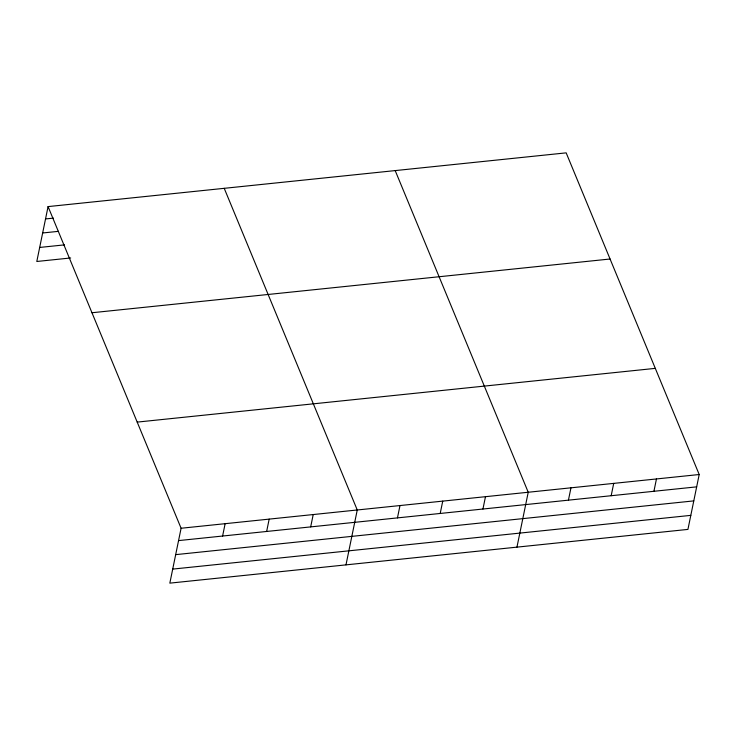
<?xml version="1.0" encoding="UTF-8"?>
<svg xmlns="http://www.w3.org/2000/svg" width="736" height="736" viewBox="0 0 736 736"><rect width="100%" height="100%" fill="white"/><g stroke="black" fill="none" stroke-linecap="round" stroke-linejoin="round"><path stroke-width="1.1" d="M48.07 206.595L181.093 528.255L169.832 583.142L687.93 529.405L699.2 474.518L566.168 152.858L48.07 206.595L36.8 261.482L70.674 257.968M222.603 536.029L225.133 523.692M266.644 531.466L269.174 519.119M310.675 526.893L313.214 514.556M345.984 564.871L357.254 509.984L224.222 188.324M397.458 517.896L399.998 505.549M440.202 513.461L442.741 501.115M482.945 509.027L485.484 496.68M516.957 547.133L528.227 492.246L395.195 170.596M568.431 500.158L570.97 487.821M611.184 495.724L613.714 483.386M653.927 491.289L656.457 478.952M45.531 218.942L53.434 218.123M42.651 232.981L58.457 231.343M39.68 247.443L64.529 244.867M91.963 312.745L610.07 259.008M137.2 422.105L655.298 368.368M181.093 528.255L699.2 474.518M178.563 540.601L696.67 486.855M175.683 554.64L693.781 500.894M172.712 569.103L690.819 515.366"/></g></svg>
